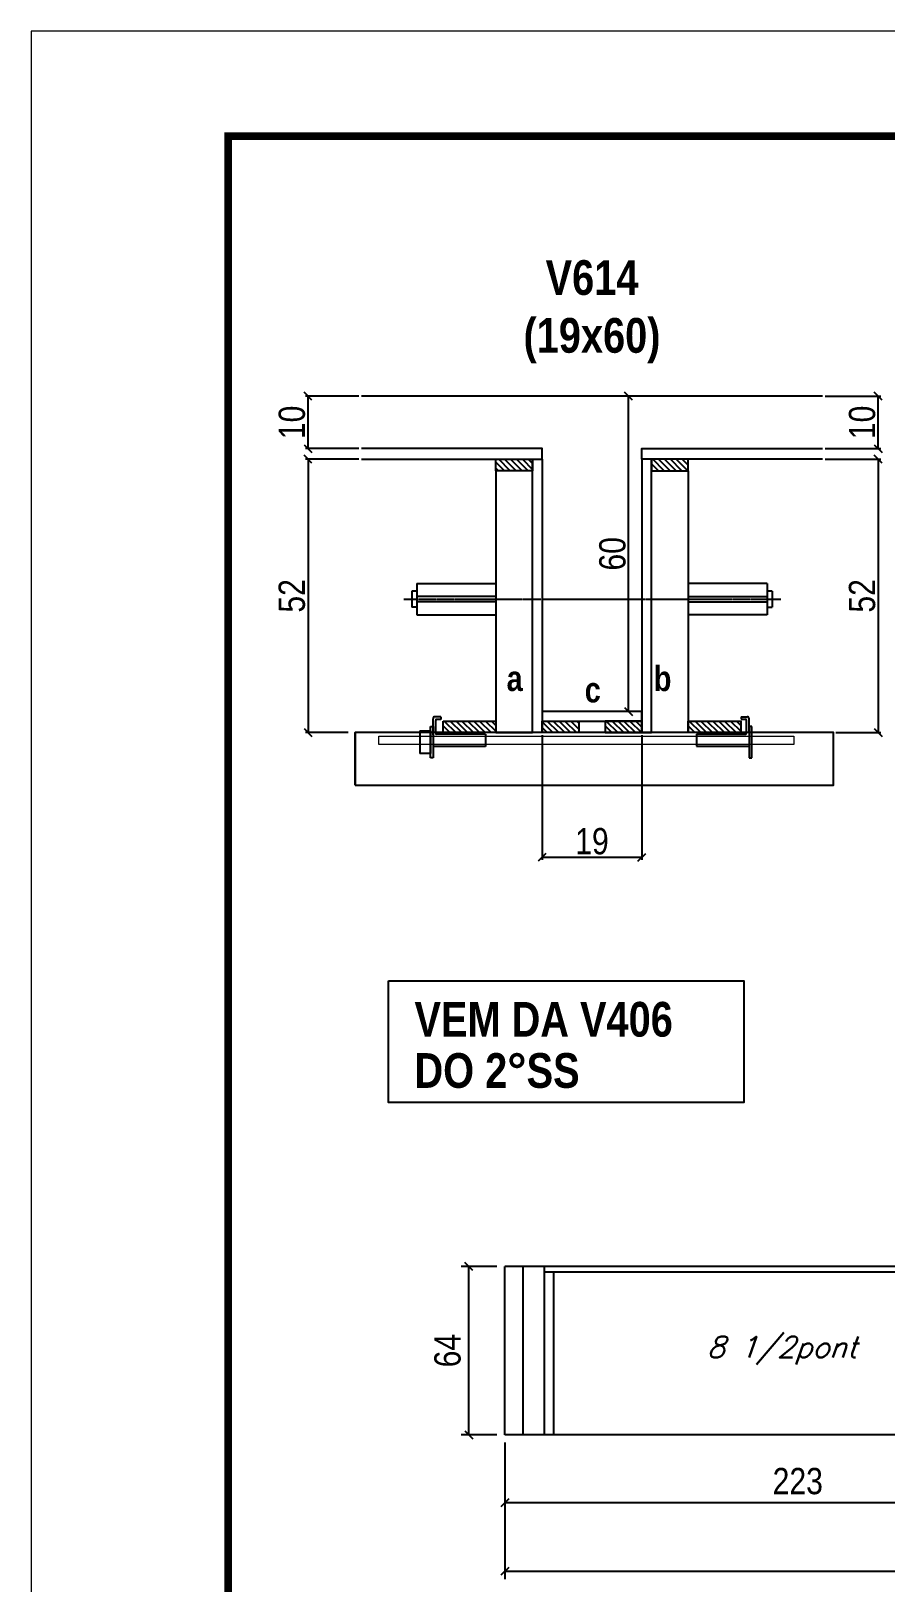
# Model space of a CAD drawing. Extents: x 3309 to 9590, y -2522 to 14608.
# Drawn here: x 8078 to 8403, y 11720 to 12311 of the extents above; entities that cross this region are included whole.
import ezdxf

# ---------------------------------------------------------------- set-up
doc = ezdxf.new("R2010")
doc.units = 0
doc.linetypes.add('DASHED', pattern=[0.75, 0.5, -0.25])
doc.linetypes.add('HIDDEN', pattern=[0.375, 0.25, -0.125])
for name, color, linetype in [('barrote', 251, 'Continuous'), ('COTA', 241, 'Continuous'), ('detalhes', 4, 'Continuous'), ('NOMENCLATURA', 7, 'Continuous'), ('Painéis', 200, 'Continuous'), ('presilha', 1, 'Continuous'), ('SARR_2.2x10', 60, 'Continuous'), ('SARR_2.2x7', 40, 'Continuous'), ('SARR_3.5x7', 81, 'Continuous'), ('TENSOR', 3, 'Continuous'), ('texto', 7, 'Continuous')]:
    doc.layers.add(name, color=color, linetype=linetype)
for name, color, linetype, lineweight in [('CONCRETO', 251, 'Continuous', 25), ('Folhas', 255, 'Continuous', 9), ('SARRAFO DE PRESSAO', 251, 'DASHED', 9), ('SCO-___-LAJ', 2, 'Continuous', 0)]:
    doc.layers.add(name, color=color, linetype=linetype, lineweight=lineweight)
doc.styles.add('COTA TECNICA', font='techl___.ttf', dxfattribs={"height": 10})
doc.styles.add('COTA TECNICA 2X', font='techl___.ttf', dxfattribs={"height": 10})
doc.styles.add('Romans', font='romans.shx')
doc.styles.add('TECNICA', font='techb___.ttf', dxfattribs={"height": 10})
doc.dimstyles.new('PAINEL', dxfattribs={"dimtxt": 10, "dimasz": 3, "dimexe": 3, "dimexo": 3, "dimgap": 3, "dimtad": 1, "dimdec": 1, "dimzin": 12, "dimdsep": 46, "dimtxsty": 'COTA TECNICA', "dimblk1": 'OBLIQUE', "dimblk2": 'OBLIQUE', "dimsah": 1, "dimcen": 0.9, "dimclrd": 4, "dimclre": 4, "dimclrt": 240, "dimadec": 1, "dimazin": 3, "dimtfac": 1, "dimtdec": 1, "dimtmove": 0, "dimatfit": 3, "dimfxl": 1, "dimtolj": 1, "dimtzin": 12, "dimarcsym": 0})
doc.dimstyles.new('SECAO', dxfattribs={"dimscale": 0.333333, "dimtxt": 5, "dimasz": 9, "dimexe": 3, "dimexo": 3, "dimgap": 3, "dimtad": 1, "dimdec": 1, "dimlfac": 0.5, "dimzin": 12, "dimdsep": 46, "dimtxsty": 'COTA TECNICA 2X', "dimblk1": 'OBLIQUE', "dimblk2": 'OBLIQUE', "dimsah": 1, "dimcen": 0.9, "dimclrd": 4, "dimclre": 4, "dimclrt": 240, "dimadec": 1, "dimazin": 3, "dimtfac": 1, "dimtdec": 1, "dimtmove": 0, "dimatfit": 3, "dimfxl": 1, "dimtolj": 1, "dimtzin": 12, "dimarcsym": 0})
pattern_1 = [(135, (41507.8463, -111468.3292), (-1.122532015, -1.122532015), [])]

# ---------------------------------------------------------------- blocks, each defined once
blk = doc.blocks.new('9999999999')
at = {"layer": 'Folhas'}
blk.add_lwpolyline([(98138.98, 34190.21), (99623.98, 34190.21), (99623.98, 35240.21), (98138.98, 35240.21)], close=True, dxfattribs=at)
at = {"layer": 'Folhas', "color": 30, "const_width": 3}
blk.add_lwpolyline([(98213.98, 34230.21), (99583.98, 34230.21), (99583.98, 35200.21), (98213.98, 35200.21)], close=True, dxfattribs=at)
blk = doc.blocks.new('_Oblique')
at = {"color": 0, "linetype": 'ByBlock', "lineweight": -2}
blk.add_line((-0.5, -0.5), (0.5, 0.5), dxfattribs=at)
blk = doc.blocks.new('*D221')
at = {"layer": 'COTA', "color": 4, "lineweight": -2, "transparency": 16777216}
for p, q in [((8272.31, 12042.84), (8272.31, 11995.37)), ((8310.31, 12042.84), (8310.31, 11995.37)), ((8310.31, 11996.37), (8272.31, 11996.37))]:
    blk.add_line(p, q, dxfattribs=at)
at = {"layer": 'Defpoints', "color": 0, "transparency": 16777216}
for p in [(8272.31, 12043.84), (8310.31, 12043.84), (8272.31, 11996.37)]:
    blk.add_point(p, dxfattribs=at)
at = {"layer": 'COTA', "color": 4, "lineweight": -2, "transparency": 16777216, "xscale": 3, "yscale": 3, "zscale": 3, "rotation": 180}
blk.add_blockref('_Oblique', (8272.31, 11996.37), dxfattribs=at)
at = {"layer": 'COTA', "color": 4, "lineweight": -2, "transparency": 16777216, "xscale": 3, "yscale": 3, "zscale": 3}
blk.add_blockref('_Oblique', (8310.31, 11996.37), dxfattribs=at)
at = {"layer": 'COTA', "color": 240, "transparency": 16777216, "insert": (8291.31, 12002.46), "char_height": 10, "attachment_point": 5, "style": 'COTA TECNICA 2X'}
blk.add_mtext('\\A1;19', dxfattribs=at)
blk = doc.blocks.new('PRESILHA METÁLICA 1')
at = {"layer": 'presilha'}
for p, q in [((7.5, 10.64), (7.5, 19.86)), ((12, 21), (8.64, 21)), ((9, 11.57), (9, 18.93)), ((12, 19.5), (9.57, 19.5)), ((12, 21), (12, 19.5)), ((0, 13), (6, 13)), ((0, 13), (0, 0)), ((6, 15.5), (7.5, 15.5)), ((6, -2.5), (6, 15.5)), ((6, 13), (6, 0)), ((7.5, 15.5), (7.5, -2.5)), ((37.5, 11), (9.57, 11)), ((37.5, 11), (37.5, 4.1)), ((6, 0), (0, 0)), ((37.5, 4.1), (7.5, 4.1)), ((7.5, -2.5), (6, -2.5))]:
    blk.add_line(p, q, dxfattribs=at)
for centre, radius, start, end in [((8.64, 19.86), 1.14, 90, 180), ((9.57, 18.93), 0.57, 90, 180), ((9.57, 11.57), 0.57, 180, 270)]:
    blk.add_arc(centre, radius, start, end, dxfattribs=at)
blk = doc.blocks.new('PRESILHA METÁLICA 2')
at = {"layer": 'presilha'}
for p, q in [((-5.25, 23.5), (-5.25, 22)), ((-5.25, 23.5), (-1.89, 23.5)), ((-5.25, 22), (-2.82, 22)), ((-2.25, 14.07), (-2.25, 21.43)), ((-0.75, 14.64), (-0.75, 22.36)), ((0.75, 18), (-0.75, 18)), ((-0.75, 18), (-0.75, 0)), ((0.75, 0), (0.75, 18)), ((-30.75, 13.5), (-30.75, 6.6)), ((-30.75, 13.5), (-2.82, 13.5)), ((-30.75, 6.6), (-0.75, 6.6)), ((-0.75, 0), (0.75, 0))]:
    blk.add_line(p, q, dxfattribs=at)
for centre, radius, start, end in [((-2.82, 21.43), 0.57, 0, 90), ((-1.89, 22.36), 1.14, 0, 90), ((-2.82, 14.07), 0.57, 270, 0)]:
    blk.add_arc(centre, radius, start, end, dxfattribs=at)
blk = doc.blocks.new('*D213')
at = {"layer": 'COTA', "color": 4, "lineweight": -2, "transparency": 16777216}
for p, q in [((8202.61, 12147.84), (8182.26, 12147.84)), ((8183.26, 12147.84), (8183.26, 12043.84)), ((8198.49, 12043.84), (8182.26, 12043.84))]:
    blk.add_line(p, q, dxfattribs=at)
at = {"layer": 'Defpoints', "color": 0, "transparency": 16777216}
for p in [(8203.61, 12147.84), (8183.26, 12043.84), (8199.49, 12043.84)]:
    blk.add_point(p, dxfattribs=at)
at = {"layer": 'COTA', "color": 4, "lineweight": -2, "transparency": 16777216, "xscale": 3, "yscale": 3, "zscale": 3}
for p, rotation in [((8183.26, 12147.84), 90), ((8183.26, 12043.84), 270)]:
    blk.add_blockref('_Oblique', p, dxfattribs=dict(at, rotation=rotation))
at = {"layer": 'COTA', "color": 240, "transparency": 16777216, "insert": (8177.15, 12095.84), "char_height": 10, "attachment_point": 5, "rotation": 90, "style": 'COTA TECNICA 2X'}
blk.add_mtext('\\A1;52', dxfattribs=at)
blk = doc.blocks.new('*D214')
at = {"layer": 'COTA', "color": 4, "lineweight": -2, "transparency": 16777216}
for p, q in [((8380.01, 12147.84), (8401.23, 12147.84)), ((8400.23, 12147.84), (8400.23, 12043.84)), ((8384.12, 12043.84), (8401.23, 12043.84))]:
    blk.add_line(p, q, dxfattribs=at)
at = {"layer": 'Defpoints', "color": 0, "transparency": 16777216}
for p in [(8379.01, 12147.84), (8383.12, 12043.84), (8400.23, 12043.84)]:
    blk.add_point(p, dxfattribs=at)
at = {"layer": 'COTA', "color": 4, "lineweight": -2, "transparency": 16777216, "xscale": 3, "yscale": 3, "zscale": 3}
for p, rotation in [((8400.23, 12147.84), 90), ((8400.23, 12043.84), 270)]:
    blk.add_blockref('_Oblique', p, dxfattribs=dict(at, rotation=rotation))
at = {"layer": 'COTA', "color": 240, "transparency": 16777216, "insert": (8394.12, 12095.84), "char_height": 10, "attachment_point": 5, "rotation": 90, "style": 'COTA TECNICA 2X'}
blk.add_mtext('\\A1;52', dxfattribs=at)
blk = doc.blocks.new('*D215')
at = {"layer": 'COTA', "color": 4, "lineweight": -2, "transparency": 16777216}
for p, q in [((8309.31, 12171.84), (8304.23, 12171.84)), ((8305.23, 12051.84), (8305.23, 12171.84)), ((8309.31, 12051.84), (8304.23, 12051.84))]:
    blk.add_line(p, q, dxfattribs=at)
at = {"layer": 'Defpoints', "color": 0, "transparency": 16777216}
for p in [(8305.23, 12171.84), (8310.31, 12171.84), (8310.31, 12051.84)]:
    blk.add_point(p, dxfattribs=at)
at = {"layer": 'COTA', "color": 4, "lineweight": -2, "transparency": 16777216, "xscale": 3, "yscale": 3, "zscale": 3}
for p, rotation in [((8305.23, 12171.84), 90), ((8305.23, 12051.84), 270)]:
    blk.add_blockref('_Oblique', p, dxfattribs=dict(at, rotation=rotation))
at = {"layer": 'COTA', "color": 240, "transparency": 16777216, "insert": (8299.13, 12111.84), "char_height": 10, "attachment_point": 5, "rotation": 90, "style": 'COTA TECNICA 2X'}
blk.add_mtext('\\A1;60', dxfattribs=at)
blk = doc.blocks.new('*D216')
at = {"layer": 'COTA', "color": 4, "lineweight": -2, "transparency": 16777216}
for p, q in [((8380.01, 12171.84), (8401.23, 12171.84)), ((8400.23, 12151.84), (8400.23, 12171.84)), ((8380.01, 12151.84), (8401.23, 12151.84))]:
    blk.add_line(p, q, dxfattribs=at)
at = {"layer": 'Defpoints', "color": 0, "transparency": 16777216}
for p in [(8379.01, 12171.84), (8400.23, 12171.84), (8379.01, 12151.84)]:
    blk.add_point(p, dxfattribs=at)
at = {"layer": 'COTA', "color": 4, "lineweight": -2, "transparency": 16777216, "xscale": 3, "yscale": 3, "zscale": 3}
for p, rotation in [((8400.23, 12171.84), 90), ((8400.23, 12151.84), 270)]:
    blk.add_blockref('_Oblique', p, dxfattribs=dict(at, rotation=rotation))
at = {"layer": 'COTA', "color": 240, "transparency": 16777216, "insert": (8394.12, 12161.84), "char_height": 10, "attachment_point": 5, "rotation": 90, "style": 'COTA TECNICA 2X'}
blk.add_mtext('\\A1;10', dxfattribs=at)
blk = doc.blocks.new('*D229')
at = {"layer": 'COTA', "color": 4, "lineweight": -2, "transparency": 16777216}
for p, q in [((8202.61, 12171.84), (8182.26, 12171.84)), ((8183.26, 12151.84), (8183.26, 12171.84)), ((8202.61, 12151.84), (8182.26, 12151.84))]:
    blk.add_line(p, q, dxfattribs=at)
at = {"layer": 'Defpoints', "color": 0, "transparency": 16777216}
for p in [(8183.26, 12171.84), (8203.61, 12171.84), (8203.61, 12151.84)]:
    blk.add_point(p, dxfattribs=at)
at = {"layer": 'COTA', "color": 4, "lineweight": -2, "transparency": 16777216, "xscale": 3, "yscale": 3, "zscale": 3}
for p, rotation in [((8183.26, 12171.84), 90), ((8183.26, 12151.84), 270)]:
    blk.add_blockref('_Oblique', p, dxfattribs=dict(at, rotation=rotation))
at = {"layer": 'COTA', "color": 240, "transparency": 16777216, "insert": (8177.16, 12161.84), "char_height": 10, "attachment_point": 5, "rotation": 90, "style": 'COTA TECNICA 2X'}
blk.add_mtext('\\A1;10', dxfattribs=at)
blk = doc.blocks.new('*D243')
at = {"layer": 'COTA', "color": 4, "linetype": 'ByBlock', "lineweight": -2, "transparency": 16777216}
for p, q in [((8258.11, 11773.73), (8258.11, 11747.82)), ((8481.11, 11773.73), (8481.11, 11747.82)), ((8481.11, 11750.82), (8258.11, 11750.82))]:
    blk.add_line(p, q, dxfattribs=at)
at = {"layer": 'Defpoints', "color": 0, "linetype": 'ByBlock', "transparency": 16777216}
for p in [(8258.11, 11776.73), (8481.11, 11776.73), (8258.11, 11750.82)]:
    blk.add_point(p, dxfattribs=at)
at = {"layer": 'COTA', "color": 4, "linetype": 'ByBlock', "lineweight": -2, "transparency": 16777216, "xscale": 3, "yscale": 3, "zscale": 3, "rotation": 180}
blk.add_blockref('_Oblique', (8258.11, 11750.82), dxfattribs=at)
at = {"layer": 'COTA', "color": 4, "linetype": 'ByBlock', "lineweight": -2, "transparency": 16777216, "xscale": 3, "yscale": 3, "zscale": 3}
blk.add_blockref('_Oblique', (8481.11, 11750.82), dxfattribs=at)
at = {"layer": 'COTA', "color": 240, "linetype": 'ByBlock', "transparency": 16777216, "insert": (8369.61, 11759.04), "char_height": 10, "attachment_point": 5, "style": 'COTA TECNICA'}
blk.add_mtext('\\A1;223', dxfattribs=at)
blk = doc.blocks.new('*D244')
at = {"layer": 'COTA', "color": 4, "linetype": 'ByBlock', "lineweight": -2, "transparency": 16777216}
for p, q in [((8258.11, 11773.73), (8258.11, 11721.76)), ((8677.11, 11773.73), (8677.11, 11721.76)), ((8677.11, 11724.76), (8258.11, 11724.76))]:
    blk.add_line(p, q, dxfattribs=at)
at = {"layer": 'Defpoints', "color": 0, "linetype": 'ByBlock', "transparency": 16777216}
for p in [(8258.11, 11776.73), (8677.11, 11776.73), (8258.11, 11724.76)]:
    blk.add_point(p, dxfattribs=at)
at = {"layer": 'COTA', "color": 4, "linetype": 'ByBlock', "lineweight": -2, "transparency": 16777216, "xscale": 3, "yscale": 3, "zscale": 3, "rotation": 180}
blk.add_blockref('_Oblique', (8258.11, 11724.76), dxfattribs=at)
at = {"layer": 'COTA', "color": 4, "linetype": 'ByBlock', "lineweight": -2, "transparency": 16777216, "xscale": 3, "yscale": 3, "zscale": 3}
blk.add_blockref('_Oblique', (8677.11, 11724.76), dxfattribs=at)
at = {"layer": 'COTA', "color": 240, "linetype": 'ByBlock', "transparency": 16777216, "insert": (8467.61, 11732.86), "char_height": 10, "attachment_point": 5, "style": 'COTA TECNICA'}
blk.add_mtext('\\A1;419', dxfattribs=at)
blk = doc.blocks.new('*D245')
at = {"layer": 'COTA', "color": 4, "lineweight": -2, "transparency": 16777216}
for p, q in [((8255.11, 11840.73), (8241.49, 11840.73)), ((8244.49, 11776.73), (8244.49, 11840.73)), ((8255.11, 11776.73), (8241.49, 11776.73))]:
    blk.add_line(p, q, dxfattribs=at)
at = {"layer": 'Defpoints', "color": 0, "transparency": 16777216}
for p in [(8244.49, 11840.73), (8258.11, 11840.73), (8258.11, 11776.73)]:
    blk.add_point(p, dxfattribs=at)
at = {"layer": 'COTA', "color": 4, "lineweight": -2, "transparency": 16777216, "xscale": 3, "yscale": 3, "zscale": 3}
for p, rotation in [((8244.49, 11840.73), 90), ((8244.49, 11776.73), 270)]:
    blk.add_blockref('_Oblique', p, dxfattribs=dict(at, rotation=rotation))
at = {"layer": 'COTA', "color": 240, "transparency": 16777216, "insert": (8236.39, 11808.73), "char_height": 10, "attachment_point": 5, "rotation": 90, "style": 'COTA TECNICA'}
blk.add_mtext('\\A1;64', dxfattribs=at)

msp = doc.modelspace()

# ---------------------------------------------------------------- hatches: boundary and pattern name
at = {"layer": 'SARR_2.2x10'}
h = msp.add_hatch(dxfattribs=at)
h.set_pattern_fill('ANSI31', color=256, scale=0.5, angle=90)
h.set_pattern_definition([(135, (41428.2463, -111468.3292), (-1.122532015, -1.122532015), [])])
h.paths.add_polyline_path([(8234.71, 12048.24), (8234.71, 12043.84), (8254.71, 12043.84), (8254.71, 12048.24)])
h = msp.add_hatch(dxfattribs=at)
h.set_pattern_fill('ANSI31', color=256, scale=0.5, angle=90)
h.set_pattern_definition([(135, (41521.4463, -111468.3292), (-1.122532015, -1.122532015), [])])
h.paths.add_polyline_path([(8327.91, 12048.24), (8327.91, 12043.84), (8347.91, 12043.84), (8347.91, 12048.24)])
at = {"layer": 'SARR_2.2x7'}
h = msp.add_hatch(dxfattribs=at)
h.set_pattern_fill('ANSI31', color=256, scale=0.5, angle=90)
h.set_pattern_definition([(135, (41442.2463, -111368.7292), (-1.122532015, -1.122532015), [])])
h.paths.add_polyline_path([(8268.71, 12147.84), (8268.71, 12143.44), (8254.71, 12143.44), (8254.71, 12147.84)])
h = msp.add_hatch(dxfattribs=at)
h.set_pattern_fill('ANSI31', color=256, scale=0.5, angle=90)
h.set_pattern_definition([(135, (41422.2463, -111368.7292), (-1.122532015, -1.122532015), [])])
h.paths.add_polyline_path([(8313.91, 12147.84), (8313.91, 12143.44), (8327.91, 12143.44), (8327.91, 12147.84)])
h = msp.add_hatch(dxfattribs=at)
h.set_pattern_fill('ANSI31', color=256, scale=0.5, angle=90)
h.set_pattern_definition(pattern_1)
h.paths.add_polyline_path([(8286.31, 12043.84), (8286.31, 12048.24), (8272.31, 12048.24), (8272.31, 12043.84)])
h = msp.add_hatch(dxfattribs=at)
h.set_pattern_fill('ANSI31', color=256, scale=0.5, angle=90)
h.set_pattern_definition(pattern_1)
h.paths.add_polyline_path([(8296.31, 12048.24), (8296.31, 12043.84), (8310.31, 12043.84), (8310.31, 12048.24)])

# ---------------------------------------------------------------- linework, layer by layer
at = {"ltscale": 3}
for p, q in [((8222.71, 12097.57), (8222.71, 12091.57)), ((8224.71, 12097.57), (8222.71, 12097.57)), ((8224.71, 12100.57), (8224.71, 12088.57)), ((8224.71, 12100.57), (8254.71, 12100.57)), ((8357.91, 12100.57), (8327.91, 12100.57)), ((8357.91, 12100.57), (8357.91, 12088.57)), ((8359.91, 12097.57), (8357.91, 12097.57)), ((8359.91, 12097.57), (8359.91, 12091.57)), ((8224.71, 12091.57), (8222.71, 12091.57)), ((8254.71, 12095.57), (8224.71, 12095.57)), ((8254.71, 12093.57), (8224.71, 12093.57)), ((8327.91, 12095.57), (8357.91, 12095.57)), ((8327.91, 12093.57), (8357.91, 12093.57)), ((8357.91, 12091.57), (8359.91, 12091.57)), ((8224.71, 12088.57), (8254.71, 12088.57)), ((8357.91, 12088.57), (8327.91, 12088.57))]:
    msp.add_line(p, q, dxfattribs=at)
at = {"layer": 'barrote'}
msp.add_lwpolyline([(8201.25, 12023.84), (8383.17, 12023.84), (8383.17, 12043.84), (8201.25, 12043.84)], close=True, dxfattribs=at)
at = {"layer": 'CONCRETO', "linetype": 'Continuous'}
msp.add_line((8379.01, 12171.84), (8203.61, 12171.84), dxfattribs=at)
at = {"layer": 'detalhes', "color": 250}
msp.add_line((8201.25, 12023.84), (8201.25, 12043.84), dxfattribs=at)
at = {"layer": 'NOMENCLATURA'}
msp.add_lwpolyline([(8213.92, 11949.38), (8349.08, 11949.38), (8349.08, 11903.12), (8213.92, 11903.12)], close=True, dxfattribs=at)
at = {"layer": 'Painéis', "linetype": 'ByBlock'}
for p, q in [((8258.11, 11776.73), (8258.11, 11840.73)), ((8454.11, 11840.73), (8258.11, 11840.73)), ((8677.11, 11776.73), (8258.11, 11776.73))]:
    msp.add_line(p, q, dxfattribs=at)
at = {"layer": 'Painéis', "linetype": 'Continuous', "elevation": 0}
for points in [[(8203.61, 12147.84), (8272.31, 12147.84), (8272.31, 12151.84), (8203.61, 12151.84)], [(8379.01, 12147.84), (8310.31, 12147.84), (8310.31, 12151.84), (8379.01, 12151.84)]]:
    msp.add_lwpolyline(points, dxfattribs=at)
at = {"layer": 'Painéis', "linetype": 'Continuous'}
for points in [[(8268.71, 12043.84), (8268.71, 12147.84), (8272.31, 12147.84), (8272.31, 12043.84)], [(8313.91, 12043.84), (8313.91, 12147.84), (8310.31, 12147.84), (8310.31, 12043.84)], [(8310.31, 12051.84), (8272.31, 12051.84), (8272.31, 12048.24), (8310.31, 12048.24)]]:
    msp.add_lwpolyline(points, close=True, dxfattribs=at)
at = {"layer": 'SARR_2.2x10'}
for points in [[(8234.71, 12048.24), (8254.71, 12048.24), (8254.71, 12043.84), (8234.71, 12043.84)], [(8327.91, 12048.24), (8347.91, 12048.24), (8347.91, 12043.84), (8327.91, 12043.84)]]:
    msp.add_lwpolyline(points, close=True, dxfattribs=at)
at = {"layer": 'SARR_2.2x7', "linetype": 'Continuous'}
for p, q in [((8265.11, 11776.73), (8265.11, 11840.73)), ((8454.11, 11838.53), (8273.11, 11838.53))]:
    msp.add_line(p, q, dxfattribs=at)
at = {"layer": 'SARR_2.2x7', "elevation": 0}
for points in [[(8254.71, 12147.84), (8268.71, 12147.84), (8268.71, 12143.44), (8254.71, 12143.44)], [(8327.91, 12147.84), (8313.91, 12147.84), (8313.91, 12143.44), (8327.91, 12143.44)]]:
    msp.add_lwpolyline(points, close=True, dxfattribs=at)
at = {"layer": 'SARR_2.2x7'}
for points in [[(8272.31, 12048.24), (8286.31, 12048.24), (8286.31, 12043.84), (8272.31, 12043.84)], [(8310.31, 12048.24), (8296.31, 12048.24), (8296.31, 12043.84), (8310.31, 12043.84)]]:
    msp.add_lwpolyline(points, close=True, dxfattribs=at)
at = {"layer": 'SARR_3.5x7'}
for p, q in [((8273.11, 11840.73), (8273.11, 11776.73)), ((8276.61, 11838.53), (8276.61, 11776.73))]:
    msp.add_line(p, q, dxfattribs=at)
for points in [[(8268.71, 12143.44), (8254.71, 12143.44), (8254.71, 12043.84), (8268.71, 12043.84)], [(8313.91, 12143.44), (8327.91, 12143.44), (8327.91, 12043.84), (8313.91, 12043.84)]]:
    msp.add_lwpolyline(points, close=True, dxfattribs=at)
at = {"layer": 'SCO-___-LAJ', "color": 1}
msp.add_lwpolyline([(8210.25, 12042.51), (8368.09, 12042.51), (8368.09, 12039.31), (8210.25, 12039.31)], close=True, dxfattribs=at)
at = {"layer": 'TENSOR', "linetype": 'HIDDEN', "ltscale": 0.5}
msp.add_line((8219.71, 12094.57), (8363.21, 12094.57), dxfattribs=at)

# ---------------------------------------------------------------- block references
at = {"layer": 'presilha', "xscale": 0.6666666666666666, "yscale": 0.6666666666666666, "zscale": 0.6666666666666666}
for name, p in [('PRESILHA METÁLICA 1', (8225.84, 12035.87)), ('PRESILHA METÁLICA 2', (8351.59, 12034.21))]:
    msp.add_blockref(name, p, dxfattribs=at)
at = {"layer": 'SARRAFO DE PRESSAO', "color": 6, "linetype": 'ByBlock'}
msp.add_blockref('9999999999', (-90061.11, -22929.5), dxfattribs=at)

# ---------------------------------------------------------------- texts
at = {"layer": 'detalhes', "style": 'TECNICA'}
for s, p in [('a', (8258.83, 12059.64)), ('b', (8314.81, 12059.62)), ('c', (8288.55, 12055.31))]:
    msp.add_text(s, height=9.6, dxfattribs=at).set_placement(p)
at = {"layer": 'NOMENCLATURA', "style": 'TECNICA'}
for s, p in [('VEM DA V406', (8223.77, 11928.17)), ('DO 2°SS', (8223.77, 11908.69))]:
    msp.add_text(s, height=13.2, dxfattribs=at).set_placement(p)
at = {"layer": 'NOMENCLATURA', "insert": (8291.31, 12223.54), "char_height": 13.2, "attachment_point": 2, "style": 'TECNICA'}
msp.add_mtext_dynamic_manual_height_columns('V614\\P(19x60)', width=300.2766, gutter_width=1, heights=[0], dxfattribs=at)
at = {"layer": 'texto', "color": 2, "insert": (8363.61, 11808.73), "char_height": 8, "attachment_point": 5, "style": 'Romans'}
msp.add_mtext('{\\Q19;\\C256;8 1/2pont}', dxfattribs=at)

# ---------------------------------------------------------------- dimensions: what is measured, and where the dimension line sits
at = {"layer": 'COTA'}
for base, p1, p2, dimstyle, picture, middle in [((8183.26, 12171.84), (8203.61, 12151.84), (8203.61, 12171.84), 'SECAO', '*D229', (8177.16, 12161.84)), ((8305.23, 12171.84), (8310.31, 12051.84), (8310.31, 12171.84), 'SECAO', '*D215', (8299.13, 12111.84)), ((8400.23, 12171.84), (8379.01, 12151.84), (8379.01, 12171.84), 'SECAO', '*D216', (8394.12, 12161.84)), ((8183.26, 12043.84, 0), (8203.61, 12147.84), (8199.49, 12043.84, 0), 'SECAO', '*D213', (8177.15, 12095.84, 0)), ((8400.23, 12043.84, 0), (8379.01, 12147.84), (8383.12, 12043.84, 0), 'SECAO', '*D214', (8394.12, 12095.84, 0)), ((8244.49, 11840.73), (8258.11, 11776.73), (8258.11, 11840.73), 'PAINEL', '*D245', (8236.39, 11808.73))]:
    dim = msp.add_linear_dim(base=base, p1=p1, p2=p2, angle=90, dimstyle=dimstyle, dxfattribs=at)
    dim.commit()
    dim.dimension.update_dxf_attribs({"geometry": picture, "text_midpoint": middle})
dim = msp.add_linear_dim(base=(8272.31, 11996.37), p1=(8310.31, 12043.84), p2=(8272.31, 12043.84), angle=180, dimstyle='SECAO', dxfattribs=at)
dim.commit()
dim.dimension.update_dxf_attribs({"geometry": '*D221', "text_midpoint": (8291.31, 11996.37), "dimtype": 160})
at = {"layer": 'COTA', "linetype": 'ByBlock'}
dim = msp.add_linear_dim(base=(8258.11, 11750.82), p1=(8481.11, 11776.73), p2=(8258.11, 11776.73), angle=180, dimstyle='PAINEL', override={"dimtmove": 1}, dxfattribs=at)
dim.commit()
dim.dimension.update_dxf_attribs({"geometry": '*D243', "text_midpoint": (8369.61, 11759.04)})
dim = msp.add_linear_dim(base=(8258.11, 11724.76), p1=(8677.11, 11776.73), p2=(8258.11, 11776.73), angle=180, dimstyle='PAINEL', dxfattribs=at)
dim.commit()
dim.dimension.update_dxf_attribs({"geometry": '*D244', "text_midpoint": (8467.61, 11732.86)})

doc.saveas('drawing.dxf')
